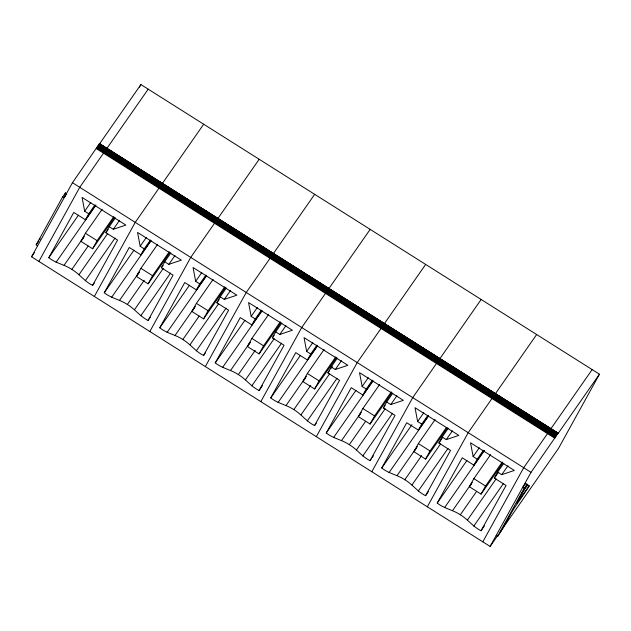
<?xml version="1.0" encoding="UTF-8"?>
<svg xmlns="http://www.w3.org/2000/svg" width="631" height="631" viewBox="0 0 631 631"><rect width="100%" height="100%" fill="white"/><g stroke="black" fill="none" stroke-linecap="round" stroke-linejoin="round"><path stroke-width="0.95" d="M99.438 143.9L558.12 433.182L557.788 433.939L599.45 374.199L140.894 84.554L99.241 144.294L99.438 143.9L101.875 145.438M217.727 218.618L190.743 257.416L149.839 331.52M314.68 194.324L246.24 292.469L205.335 366.572M495.201 393.878L468.218 432.677L427.313 506.78M592.146 369.592L523.706 467.729L482.802 541.832M527.563 485.302L527.745 484.916L529.204 485.838L528.36 487.424L513.366 509.446L501.251 531.057L497.646 536.35L496.187 535.427M525.331 484.032L525.662 483.354L527.122 484.277L516.797 503.238L529.204 485.838M37.631 245.782L36.172 244.86L62.706 196.793L65.648 192.7L64.394 195.129M498.522 534.378L490.106 546.446L31.55 256.801L72.455 182.698L99.564 143.529M38.854 261.408L79.758 187.312L106.742 148.514L104.304 146.976M139.467 87.141L140.894 84.554M94.271 282.956L92.591 285.362C84.538 281.513 79.49 273.893 71.847 269.421C64.607 264.492 55.638 263.285 48.784 257.693L73.772 212.426L85.453 219.809L95.526 205.359M85.453 219.809L88.766 213.799L94.926 204.972M114.369 217.561L92.607 248.764L80.926 241.381L85.406 233.273L102.143 209.271M92.607 248.764L97.087 240.648L113.825 216.646M92.591 285.362L117.579 240.103L105.898 232.721L109.218 226.71L115.37 217.884M94.342 296.467L135.255 222.364L162.364 183.274M150.328 317.204L148.088 320.414C140.035 316.565 134.987 308.953 127.344 304.473C120.103 299.544 111.135 298.337 104.281 292.745L129.26 247.478L140.95 254.861L151.022 240.419M140.95 254.861L144.262 248.851L150.423 240.025M169.857 252.613L148.104 283.816L136.422 276.433L140.894 268.325L157.632 244.323M148.104 283.816L152.584 275.7L169.321 251.698M148.088 320.414L173.075 275.155L161.394 267.773L164.707 261.762L170.867 252.936M205.264 353.06L203.584 355.466C195.523 351.617 190.475 344.005 182.84 339.533C175.599 334.596 166.623 333.389 159.769 327.797L184.757 282.53L196.438 289.913L206.511 275.471M196.438 289.913L199.759 283.903L205.911 275.077M225.354 287.665L203.6 318.868L191.911 311.485L196.391 303.377L213.128 279.375M203.6 318.868L208.072 310.752L224.81 286.75M203.584 355.466L228.572 310.207L216.883 302.825L220.203 296.822L226.355 287.988M262.433 385.707L259.081 390.518C251.02 386.669 245.972 379.057 238.329 374.585C231.088 369.648 222.12 368.441 215.266 362.849L240.253 317.59L251.935 324.965L262.007 310.523M251.935 324.965L255.255 318.955L261.408 310.129M280.85 322.717L259.089 353.92L247.407 346.537L251.887 338.429L268.625 314.427M259.089 353.92L263.569 345.804L280.306 321.802M259.081 390.518L284.06 345.26L272.379 337.877L275.7 331.874L281.852 323.04M260.824 401.624L301.736 327.521L328.719 288.722L326.235 287.152M316.249 423.164L314.569 425.578C306.516 421.721 301.468 414.11 293.825 409.637C286.584 404.7 277.616 403.493 270.762 397.901L295.75 352.642L307.431 360.017L317.503 345.575M307.431 360.017L310.744 354.007L316.904 345.181M336.347 357.769L314.585 388.972L302.904 381.589L307.376 373.481L324.113 349.479M314.585 388.972L319.065 380.864L335.802 356.854M314.569 425.578L339.557 380.312L327.875 372.929L331.188 366.926L337.348 358.1M316.32 436.676L357.225 362.573L425.665 264.428M371.186 459.021L370.066 460.63C362.005 456.773 356.957 449.162 349.322 444.689C342.081 439.752 333.105 438.545 326.251 432.953L351.238 387.694L362.92 395.069L373 380.627M362.92 395.069L366.24 389.067L372.393 380.233M391.835 392.821L370.081 424.024L358.392 416.641L362.872 408.533L379.61 384.531M370.081 424.024L374.554 415.916L391.291 391.914M370.066 460.63L395.053 415.364L383.372 407.989L386.685 401.979L392.837 393.152M371.817 471.728L412.721 397.625L439.704 358.826L438.048 357.785M428.354 491.667L425.562 495.682C417.501 491.833 412.453 484.214 404.818 479.741C397.569 474.804 388.601 473.597 381.747 468.005L406.735 422.746L418.416 430.121L428.488 415.679M418.416 430.121L421.737 424.119L427.889 415.285M447.332 427.873L425.57 459.076L413.889 451.693L418.369 443.585L435.106 419.583M425.57 459.076L430.05 450.968L446.227 427.763M425.562 495.682L450.542 450.416L438.86 443.041L442.181 437.031L448.333 428.204M484.411 525.915L481.051 530.734C472.998 526.885 467.95 519.266 460.307 514.793C453.066 509.856 444.098 508.649 437.244 503.057L462.231 457.798L473.913 465.173L483.985 450.731M473.913 465.173L477.225 459.171L483.385 450.345M502.828 462.925L481.067 494.128L469.385 486.753L473.857 478.637L490.595 454.635M481.067 494.128L485.547 486.02L502.284 462.018M481.051 530.734L506.038 485.468L494.357 478.093L497.67 472.083L503.83 463.257M490.106 546.446L531.01 472.343L558.12 433.182L99.564 143.616M497.646 536.35L524.18 488.284L527.122 484.277M599.45 374.199L558.545 448.302L499.642 532.769M39.777 239.567L40.218 238.849M38.83 241.026L36.172 244.86M65.837 195.318L64.165 197.716L62.706 196.793M106.536 148.908L148.198 89.168M31.55 256.801L34.358 252.779M48.784 257.693L78.441 215.155M88.766 213.799L84.68 211.219L90.84 202.385M56.088 262.299L95.983 205.083M64.125 265.217L84.357 236.207M80.926 241.381L83.718 237.382M71.847 269.421L88.151 246.051M105.898 232.721L108.138 229.51M79.025 274.627L107.68 233.533M109.218 226.71L113.304 229.298L119.456 220.471M85.295 280.748L115.079 238.037M162.593 183.148L203.687 124.22M104.281 292.745L133.938 250.207M144.262 248.851L140.177 246.271L146.329 237.445M111.577 297.359L150.919 240.947M119.622 300.269L139.285 272.071M136.422 276.433L139.206 272.434M127.344 304.473L144.199 280.298M161.394 267.773L163.074 265.367M134.513 309.679L163.177 268.585M164.707 261.762L168.8 264.35L174.953 255.523M140.784 315.808L170.567 273.097M217.529 219.012L259.183 159.272M159.769 327.797L189.434 285.259M199.759 283.903L195.665 281.323L201.825 272.497M167.073 332.411L206.408 275.999M175.11 335.329L195.342 306.311M191.911 311.485L194.703 307.486M182.84 339.533L199.136 316.163M216.883 302.825L219.123 299.615M190.01 344.731L218.673 303.637M220.203 296.822L224.289 299.402L230.449 290.575M196.28 350.86L226.064 308.149M215.266 362.849L244.923 320.319M255.255 318.955L251.162 316.376L257.322 307.549M222.569 367.463L261.904 311.051M230.607 370.381L250.278 342.176M247.407 346.537L250.199 342.538M238.329 374.585L255.192 350.41M272.379 337.877L274.059 335.471M245.506 379.791L274.162 338.689M275.7 331.874L279.785 334.454L285.946 325.628M251.777 385.912L281.56 343.201M329.074 288.312L370.176 229.376M270.762 397.901L300.419 355.371M310.744 354.007L306.658 351.428L312.81 342.601M278.058 402.515L317.401 346.103M286.103 405.433L306.335 376.423M302.904 381.589L305.136 378.395M293.825 409.637L310.689 385.462M327.875 372.929L329.556 370.523M330.676 368.922L332.348 366.516M300.995 414.843L329.658 373.741M331.188 366.926L335.282 369.506L341.434 360.68M307.265 420.964L337.057 378.253M326.251 432.953L355.916 390.423M366.24 389.067L362.155 386.48L368.307 377.654M333.554 437.567L372.889 381.156M341.6 440.485L361.263 412.28M358.392 416.641L360.624 413.447M349.322 444.689L365.617 421.319M383.372 407.989L385.044 405.575M356.491 449.895L385.155 408.793M386.685 401.979L390.77 404.558L396.931 395.732M362.762 456.016L392.545 413.305M440.067 358.416L481.161 299.48M372.306 457.42L373.426 455.811M381.747 468.005L411.964 424.671M421.737 424.119L417.643 421.532L423.803 412.706M389.051 472.619L428.386 416.208M397.088 475.537L417.32 446.527M413.889 451.693L416.121 448.499M404.818 479.741L421.674 455.566M438.86 443.041L442.221 438.222M411.988 484.947L440.643 443.845M442.181 437.031L446.267 439.61L452.427 430.784M418.258 491.068L448.042 448.357M494.996 394.272L536.658 334.533M437.244 503.057L466.901 460.527M477.225 459.171L473.14 456.584L479.292 447.758M444.547 507.671L484.442 450.455M452.585 510.589L472.256 482.384M469.385 486.753L471.617 483.551M460.307 514.793L476.602 491.423M494.357 478.093L498.277 472.477M467.476 519.999L496.14 478.897M497.67 472.083L501.763 474.662L507.916 465.836M473.755 526.12L503.538 483.409M521.435 493.694L527.745 484.916M66.397 194.514L66.712 194.08M525.662 483.267L522.72 487.361L524.18 488.284M113.304 229.298L125.877 225.078L82.062 197.408L84.68 211.219M168.8 264.35L181.365 260.13L137.558 232.46L140.177 246.271M224.289 299.402L236.862 295.19L193.047 267.512L195.665 281.323M279.785 334.454L292.358 330.242L248.543 302.565L251.162 316.376M335.282 369.506L347.847 365.294L304.039 337.617L306.658 351.428M390.77 404.558L403.343 400.346L359.528 372.669L362.155 386.48M446.267 439.61L458.84 435.398L415.024 407.721L417.643 421.532M501.763 474.662L514.328 470.45L470.521 442.773L473.14 456.584M99.43 143.655L557.985 433.308M108.398 149.555L120.821 157.403M123.305 158.973L125.79 160.542M128.274 162.112L130.759 163.681M132.415 164.73L149.807 175.718M152.292 177.287L155.605 179.378M157.261 180.427L173.833 190.885M176.317 192.455L179.63 194.553M181.286 195.594L184.599 197.692M186.255 198.733L189.568 200.832M191.225 201.873L203.647 209.721M205.304 210.77L208.616 212.86M210.273 213.909L213.586 215.999M215.242 217.048L216.898 218.097M220.211 220.187L223.524 222.278M225.18 223.327L227.665 224.896M229.321 225.945L232.634 228.036M234.29 229.077L242.58 234.314M244.236 235.355L247.549 237.453M249.206 238.494L252.518 240.592M254.175 241.634L256.659 243.203M259.144 244.773L266.597 249.482M268.254 250.531L271.567 252.621M273.223 253.67L276.536 255.76M278.192 256.809L280.677 258.379M283.161 259.948L295.584 267.796M297.24 268.845L300.553 270.936M302.21 271.985L305.522 274.075M307.179 275.124L319.601 282.964M322.094 284.534L324.579 286.103M331.204 290.292L348.596 301.279M351.081 302.848L353.565 304.418M356.05 305.988L372.613 316.454M375.098 318.024L377.583 319.594M380.067 321.163L383.38 323.253M385.036 324.295L388.349 326.393M390.005 327.434L401.608 334.761M404.092 336.331L407.405 338.421M409.062 339.47L412.374 341.56M414.031 342.609L417.343 344.7M419 345.749L425.625 349.937M428.11 351.506L431.423 353.597M433.079 354.646L436.392 356.736M443.017 360.924L446.33 363.014M447.986 364.063L451.299 366.154M452.955 367.203L455.44 368.772M457.096 369.813L460.409 371.904M462.066 372.953L465.378 375.043M467.035 376.092L470.347 378.182M472.004 379.231L475.317 381.321M476.973 382.37L479.457 383.94M481.95 385.509L484.434 387.079M486.919 388.649L494.373 393.358M496.029 394.407L499.342 396.497M500.998 397.546L504.311 399.636M505.967 400.685L508.452 402.255M510.936 403.824L523.359 411.672M525.016 412.713L528.328 414.812M529.985 415.853L533.298 417.951M534.954 418.992L547.377 426.84M550.689 428.93L552.314 429.956M553.939 430.981L556.368 432.519M99.17 143.994L557.725 433.639M98.854 144.428L557.41 434.073M98.428 145.059L556.984 434.704M97.947 145.793L556.503 435.437M97.482 146.518L556.037 436.163M97.04 147.236L555.595 436.889M96.614 147.954L555.17 437.598M96.259 148.561L554.815 438.206M72.455 182.698L531.01 472.343M527.295 485.31L528.754 486.233M85.406 233.273L97.087 240.648M140.894 268.325L152.584 275.7M196.391 303.377L208.072 310.752M251.887 338.429L263.569 345.804M307.376 373.481L319.065 380.864M362.872 408.533L374.554 415.916M418.369 443.585L430.05 450.968M473.857 478.637L485.547 486.02"/></g></svg>
